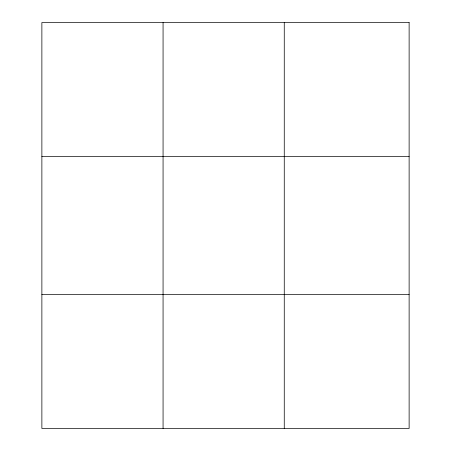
<?xml version="1.0" encoding="UTF-8"?>
<svg xmlns="http://www.w3.org/2000/svg" width="451" height="451" viewBox="0 0 451 451"><rect width="100%" height="100%" fill="white"/><g stroke="black" fill="none" stroke-linecap="round" stroke-linejoin="round"><path stroke-width="0.68" d="M163.065 428.45L163.065 22.55M284.26 428.45L284.26 22.55M41.875 156.497L409.125 156.497M41.875 294.503L409.125 294.503M409.125 22.55L41.875 22.55L41.875 428.45L409.125 428.45L409.125 22.55"/></g></svg>
